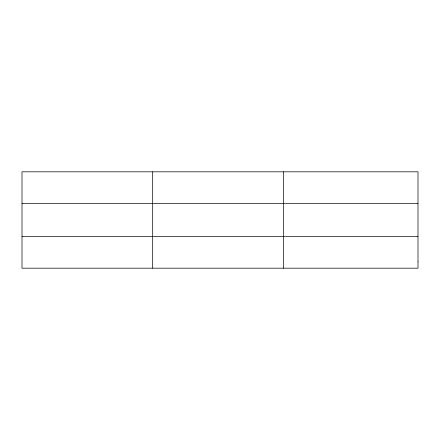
<?xml version="1.0" encoding="UTF-8"?>
<svg xmlns="http://www.w3.org/2000/svg" width="440" height="440" viewBox="0 0 440 440"><rect width="100%" height="100%" fill="white"/><g stroke="black" fill="none" stroke-linecap="round" stroke-linejoin="round"><path stroke-width="0.66" d="M152.68 171.82L152.68 268.18M283.36 171.82L283.36 268.18M22 203.621L418 203.621M22 236.379L418 236.379M418 261.817L418 268.18L22 268.18L22 171.82L418 171.82L418 261.817"/></g></svg>
